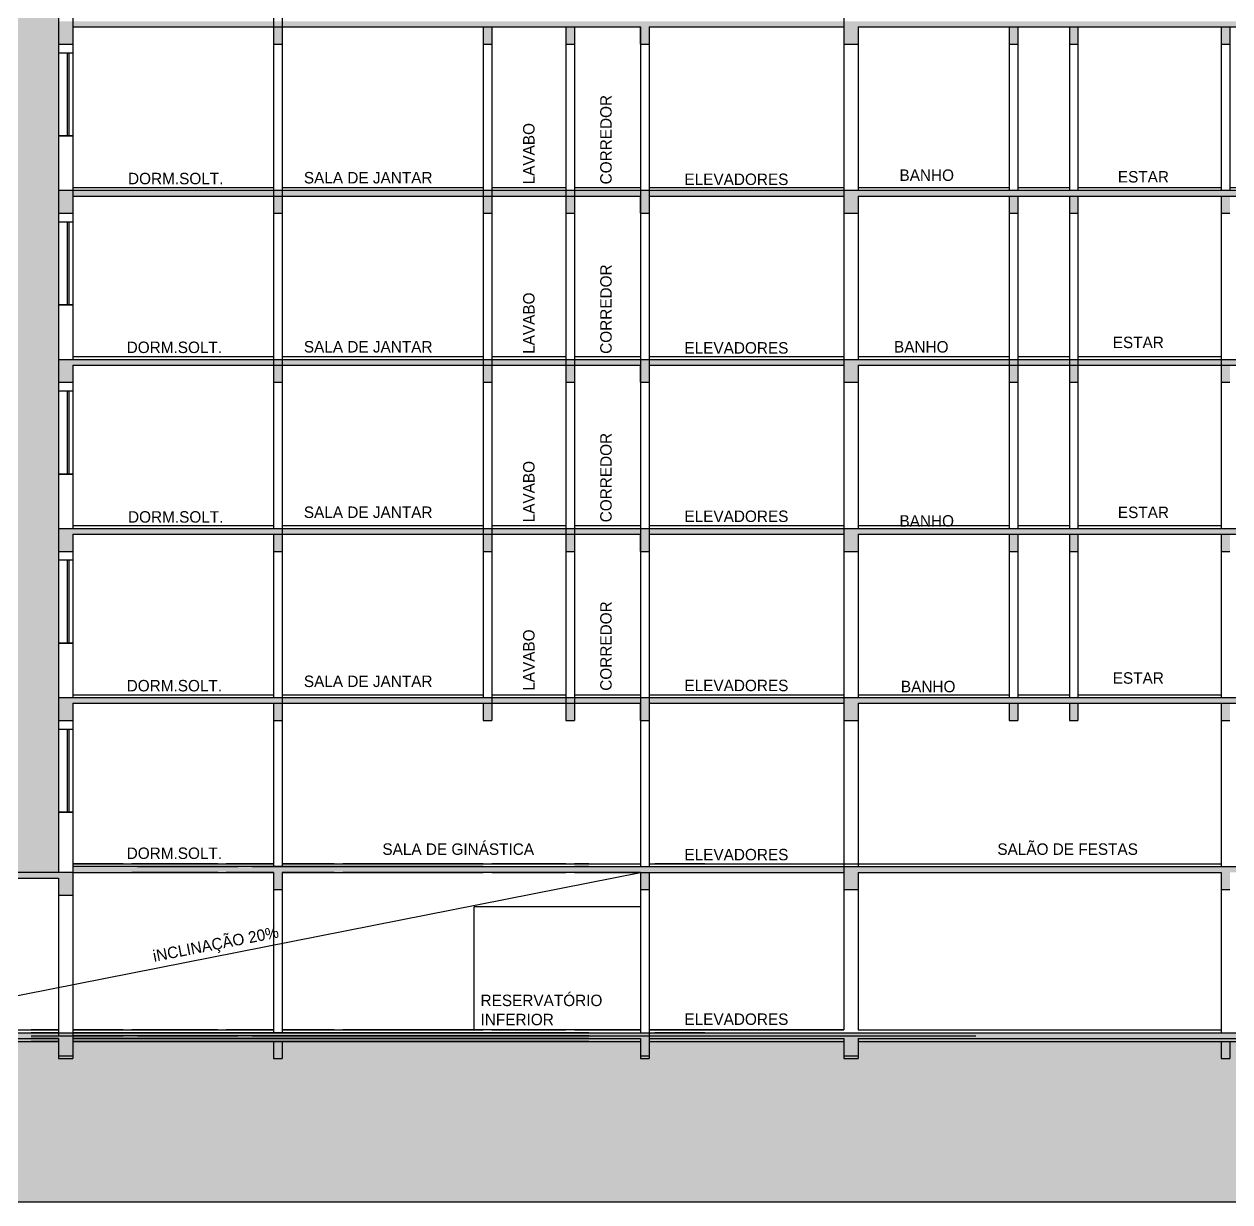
# Model space of a CAD drawing. Header units: millimetres. Extents: x 935 to 1399, y 512 to 900.
# Drawn here: x 955.64 to 976.68, y 707.87 to 728.42 of the extents above; entities that cross this region are included whole.
import ezdxf

# ---------------------------------------------------------------- set-up
doc = ezdxf.new("R2010")
doc.units = ezdxf.units.MM
doc.layers.add('Parede', color=6, linetype='Continuous')

msp = doc.modelspace()

# ---------------------------------------------------------------- hatches: boundary and pattern name
for color, points in [(254, [(940.88055, 720.81274), (956.24552, 720.81274), (956.24552, 722.01804), (956.24552, 747.41804), (956.24552, 754.67964), (940.88055, 754.67964)]), (3, [(969.94552, 728.46804), (966.39552, 728.46804), (956.24552, 728.46804), (956.24552, 728.06804), (956.49552, 728.06804), (956.49552, 728.36804), (966.39552, 728.36804), (966.39552, 728.06804), (966.54552, 728.06804), (966.54552, 728.36804), (969.94552, 728.36804)]), (3, [(979.24552, 728.46804), (970.19552, 728.46804), (969.94552, 728.46804), (969.94552, 728.06804), (970.19552, 728.06804), (970.19552, 728.36804), (978.99552, 728.36804), (978.99552, 728.06804), (979.24552, 728.06804)]), (3, [(969.94552, 725.51804), (966.39552, 725.51804), (956.24552, 725.51804), (956.24552, 725.11804), (956.49552, 725.11804), (956.49552, 725.41804), (966.39552, 725.41804), (966.39552, 725.11804), (966.54552, 725.11804), (966.54552, 725.41804), (969.94552, 725.41804)]), (3, [(979.24552, 725.51804), (970.19552, 725.51804), (969.94552, 725.51804), (969.94552, 725.11804), (970.19552, 725.11804), (970.19552, 725.41804), (978.99552, 725.41804), (978.99552, 725.11804), (979.24552, 725.11804)]), (3, [(969.94552, 722.56804), (966.39552, 722.56804), (956.24552, 722.56804), (956.24552, 722.16804), (956.49552, 722.16804), (956.49552, 722.46804), (966.39552, 722.46804), (966.39552, 722.16804), (966.54552, 722.16804), (966.54552, 722.46804), (969.94552, 722.46804)]), (3, [(979.24552, 722.56804), (970.19552, 722.56804), (969.94552, 722.56804), (969.94552, 722.16804), (970.19552, 722.16804), (970.19552, 722.46804), (978.99552, 722.46804), (978.99552, 722.16804), (979.24552, 722.16804)]), (254, [(956.24552, 720.81275), (940.88055, 720.81275), (940.88055, 720.56804), (943.24552, 720.56804), (956.24552, 720.56804)]), (254, [(956.24552, 720.56804), (943.24552, 720.56804), (943.24552, 716.56804), (943.49552, 716.56804), (956.24552, 716.56804), (956.24552, 716.66804)]), (3, [(969.94552, 719.61804), (966.39552, 719.61804), (956.24552, 719.61804), (956.24552, 719.21804), (956.49552, 719.21804), (956.49552, 719.51804), (966.39552, 719.51804), (966.39552, 719.21804), (966.54552, 719.21804), (966.54552, 719.51804), (969.94552, 719.51804)]), (3, [(979.24552, 719.61804), (970.19552, 719.61804), (969.94552, 719.61804), (969.94552, 719.21804), (970.19552, 719.21804), (970.19552, 719.51804), (978.99552, 719.51804), (978.99552, 719.21804), (979.24552, 719.21804)]), (254, [(956.24552, 716.56804), (943.49552, 716.56804), (943.49552, 713.61804), (949.74552, 713.61804), (956.24552, 713.61804)]), (3, [(969.94552, 716.66804), (966.39552, 716.66804), (956.24552, 716.66804), (956.24552, 716.26804), (956.49552, 716.26804), (956.49552, 716.56804), (966.39552, 716.56804), (966.39552, 716.26804), (966.54552, 716.26804), (966.54552, 716.56804), (969.94552, 716.56804)]), (3, [(979.24552, 716.66804), (970.19552, 716.66804), (969.94552, 716.66804), (969.94552, 716.26804), (970.19552, 716.26804), (970.19552, 716.56804), (978.99552, 716.56804), (978.99552, 716.26804), (979.24552, 716.26804)]), (3, [(952.63038, 713.51804), (956.24552, 713.51804), (956.24552, 713.21804), (956.49552, 713.21804), (956.49552, 713.61804), (943.24552, 713.61804), (943.24552, 713.21804), (943.49552, 713.21804), (943.49552, 713.51804)]), (3, [(969.94552, 713.71804), (960.14552, 713.71804), (956.49552, 713.71804), (956.49552, 713.61804), (959.99552, 713.61804), (959.99552, 713.31804), (960.14552, 713.31804), (960.14552, 713.61804), (963.65114, 713.61804), (966.39552, 713.61804), (969.94552, 713.61804)]), (3, [(966.54552, 713.61804), (966.39552, 713.61804), (966.39552, 713.31804), (966.54552, 713.31804)]), (3, [(969.94552, 713.31804), (970.19552, 713.31804), (970.19552, 713.61804), (971.99592, 713.61804), (976.52946, 713.61804), (976.52946, 713.31804), (976.67946, 713.31804), (976.67946, 713.61804), (978.99552, 713.61804), (978.99552, 713.31804), (979.24552, 713.31804), (979.24552, 713.71804), (978.99552, 713.71804), (969.94552, 713.71804)]), (253, [(985.49552, 707.86804), (987.65058, 707.86804), (987.65058, 710.81804), (985.49552, 710.81804), (985.49552, 710.73075), (985.49552, 710.68075), (985.49552, 710.59347), (985.49552, 710.36804), (985.24552, 710.36804), (985.24552, 710.66804), (979.24552, 710.66804), (979.24552, 710.36804), (978.99552, 710.36804), (978.99552, 710.66804), (976.67946, 710.66804), (976.67946, 710.36804), (976.52946, 710.36804), (976.52946, 710.66804), (970.19552, 710.66804), (970.19552, 710.36804), (969.94552, 710.36804), (969.94552, 710.66804), (966.54552, 710.66804), (966.54552, 710.36804), (966.39552, 710.36804), (966.39552, 710.66804), (960.14552, 710.66804), (960.14552, 710.36804), (959.99552, 710.36804), (959.99552, 710.66804), (956.49552, 710.66804), (956.49552, 710.36804), (956.24552, 710.36804), (956.24552, 710.66804), (955.7682, 710.66804), (952.63038, 710.66804), (943.49552, 710.66804), (943.49552, 710.36804), (943.24552, 710.36804), (943.24552, 710.76804), (943.24552, 710.81804), (940.88055, 710.81804), (940.88055, 707.86804), (943.24552, 707.86804)]), (3, [(956.49552, 710.81804), (955.4682, 710.81804), (952.80265, 710.81804), (952.18008, 710.81804), (949.99552, 710.81804), (949.74552, 710.81804), (943.24552, 710.81804), (943.24552, 710.41804), (943.49552, 710.41804), (943.49552, 710.64347), (943.49552, 710.71804), (952.63038, 710.71804), (956.24552, 710.71804), (956.24552, 710.41804), (956.49552, 710.41804)]), (3, [(966.54552, 710.81804), (965.74552, 710.81804), (965.49552, 710.81804), (956.49552, 710.81804), (956.49552, 710.71804), (966.39552, 710.71804), (966.39552, 710.41804), (966.54552, 710.41804)]), (3, [(970.19552, 710.71804), (971.99592, 710.71804), (978.99552, 710.71804), (978.99552, 710.41804), (979.24552, 710.41804), (979.24552, 710.81804), (978.99552, 710.81804), (966.54552, 710.81804), (966.54552, 710.71804), (969.94552, 710.71804), (969.94552, 710.41804), (970.19552, 710.41804)]), (3, [(956.49552, 710.76804), (955.4682, 710.76804), (952.80265, 710.76804), (952.18008, 710.76804), (949.99552, 710.76804), (949.74552, 710.76804), (943.24552, 710.76804), (943.24552, 710.36804), (943.49552, 710.36804), (943.49552, 710.59347), (943.49552, 710.66804), (952.63038, 710.66804), (956.24552, 710.66804), (956.24552, 710.36804), (956.49552, 710.36804)]), (3, [(966.54552, 710.76804), (965.74552, 710.76804), (965.49552, 710.76804), (956.49552, 710.76804), (956.49552, 710.66804), (966.39552, 710.66804), (966.39552, 710.36804), (966.54552, 710.36804)]), (3, [(960.14552, 710.66804), (959.99552, 710.66804), (959.99552, 710.36804), (960.14552, 710.36804)]), (3, [(970.19552, 710.66804), (971.99592, 710.66804), (978.99552, 710.66804), (978.99552, 710.36804), (979.24552, 710.36804), (979.24552, 710.76804), (978.99552, 710.76804), (966.54552, 710.76804), (966.54552, 710.66804), (969.94552, 710.66804), (969.94552, 710.36804), (970.19552, 710.36804)]), (3, [(976.67946, 710.66804), (976.52946, 710.66804), (976.52946, 710.36804), (976.67946, 710.36804)])]:
    msp.add_hatch(color=color).paths.add_polyline_path(points)
h = msp.add_hatch(color=3)
h.paths.add_polyline_path([(960.14552, 725.41804), (959.99552, 725.41804), (959.99552, 725.11804), (960.14552, 725.11804)])
h.paths.add_polyline_path([(960.14552, 728.36804), (959.99552, 728.36804), (959.99552, 728.06804), (960.14552, 728.06804)])
h.paths.add_polyline_path([(960.14552, 731.31804), (959.99552, 731.31804), (959.99552, 731.01804), (960.14552, 731.01804)])
h.paths.add_polyline_path([(960.14552, 734.26804), (959.99552, 734.26804), (959.99552, 733.96804), (960.14552, 733.96804)])
h.paths.add_polyline_path([(963.80114, 734.26804), (963.65114, 734.26804), (963.65114, 733.96804), (963.80114, 733.96804)])
h.paths.add_polyline_path([(965.24552, 734.26804), (965.09552, 734.26804), (965.09552, 733.96804), (965.24552, 733.96804)])
h.paths.add_polyline_path([(972.97946, 734.26804), (972.82946, 734.26804), (972.82946, 733.96804), (972.97946, 733.96804)])
h.paths.add_polyline_path([(974.02946, 734.26804), (973.87946, 734.26804), (973.87946, 733.96804), (974.02946, 733.96804)])
h.paths.add_polyline_path([(976.67946, 734.26804), (976.52946, 734.26804), (976.52946, 733.96804), (976.67946, 733.96804)])
h = msp.add_hatch(color=3)
h.paths.add_polyline_path([(963.80114, 731.31804), (963.65114, 731.31804), (963.65114, 731.01804), (963.80114, 731.01804)])
h.paths.add_polyline_path([(963.80114, 728.36804), (963.65114, 728.36804), (963.65114, 728.06804), (963.80114, 728.06804)])
h.paths.add_polyline_path([(963.80114, 725.41804), (963.65114, 725.41804), (963.65114, 725.11804), (963.80114, 725.11804)])
h.paths.add_polyline_path([(965.24552, 725.41804), (965.09552, 725.41804), (965.09552, 725.11804), (965.24552, 725.11804)])
h.paths.add_polyline_path([(965.24552, 728.36804), (965.09552, 728.36804), (965.09552, 728.06804), (965.24552, 728.06804)])
h.paths.add_polyline_path([(965.24552, 731.31804), (965.09552, 731.31804), (965.09552, 731.01804), (965.24552, 731.01804)])
h.paths.add_polyline_path([(972.97946, 731.31804), (972.82946, 731.31804), (972.82946, 731.01804), (972.97946, 731.01804)])
h.paths.add_polyline_path([(974.02946, 731.31804), (973.87946, 731.31804), (973.87946, 731.01804), (974.02946, 731.01804)])
h.paths.add_polyline_path([(972.97946, 728.36804), (972.82946, 728.36804), (972.82946, 728.06804), (972.97946, 728.06804)])
h.paths.add_polyline_path([(974.02946, 728.36804), (973.87946, 728.36804), (973.87946, 728.06804), (974.02946, 728.06804)])
h.paths.add_polyline_path([(972.97946, 725.41804), (972.82946, 725.41804), (972.82946, 725.11804), (972.97946, 725.11804)])
h.paths.add_polyline_path([(974.02946, 725.41804), (973.87946, 725.41804), (973.87946, 725.11804), (974.02946, 725.11804)])
h.paths.add_polyline_path([(976.67946, 725.41804), (976.52946, 725.41804), (976.52946, 725.11804), (976.67946, 725.11804)])
h.paths.add_polyline_path([(976.67946, 728.36804), (976.52946, 728.36804), (976.52946, 728.06804), (976.67946, 728.06804)])
h.paths.add_polyline_path([(976.67946, 731.31804), (976.52946, 731.31804), (976.52946, 731.01804), (976.67946, 731.01804)])
h = msp.add_hatch(color=3)
h.paths.add_polyline_path([(960.14552, 719.51804), (959.99552, 719.51804), (959.99552, 719.21804), (960.14552, 719.21804)])
h.paths.add_polyline_path([(963.80114, 719.51804), (963.65114, 719.51804), (963.65114, 719.21804), (963.80114, 719.21804)])
h.paths.add_polyline_path([(965.24552, 719.51804), (965.09552, 719.51804), (965.09552, 719.21804), (965.24552, 719.21804)])
h.paths.add_polyline_path([(965.24552, 722.46804), (965.09552, 722.46804), (965.09552, 722.16804), (965.24552, 722.16804)])
h.paths.add_polyline_path([(963.80114, 722.46804), (963.65114, 722.46804), (963.65114, 722.16804), (963.80114, 722.16804)])
h.paths.add_polyline_path([(960.14552, 722.46804), (959.99552, 722.46804), (959.99552, 722.16804), (960.14552, 722.16804)])
h = msp.add_hatch(color=3)
h.paths.add_polyline_path([(972.97946, 722.46804), (972.82946, 722.46804), (972.82946, 722.16804), (972.97946, 722.16804)])
h.paths.add_polyline_path([(974.02946, 722.46804), (973.87946, 722.46804), (973.87946, 722.16804), (974.02946, 722.16804)])
h.paths.add_polyline_path([(976.67946, 722.46804), (976.52946, 722.46804), (976.52946, 722.16804), (976.67946, 722.16804)])
h.paths.add_polyline_path([(976.67946, 719.51804), (976.52946, 719.51804), (976.52946, 719.21804), (976.67946, 719.21804)])
h.paths.add_polyline_path([(974.02946, 719.51804), (973.87946, 719.51804), (973.87946, 719.21804), (974.02946, 719.21804)])
h.paths.add_polyline_path([(972.97946, 719.51804), (972.82946, 719.51804), (972.82946, 719.21804), (972.97946, 719.21804)])
h = msp.add_hatch(color=3)
h.paths.add_polyline_path([(960.14552, 716.56804), (959.99552, 716.56804), (959.99552, 716.26804), (960.14552, 716.26804)])
h.paths.add_polyline_path([(963.80114, 716.56804), (963.65114, 716.56804), (963.65114, 716.26804), (963.80114, 716.26804)])
h.paths.add_polyline_path([(965.24552, 716.56804), (965.09552, 716.56804), (965.09552, 716.26804), (965.24552, 716.26804)])
h = msp.add_hatch(color=3)
h.paths.add_polyline_path([(972.97946, 716.56804), (972.82946, 716.56804), (972.82946, 716.26804), (972.97946, 716.26804)])
h.paths.add_polyline_path([(974.02946, 716.56804), (973.87946, 716.56804), (973.87946, 716.26804), (974.02946, 716.26804)])
h.paths.add_polyline_path([(976.67946, 716.56804), (976.52946, 716.56804), (976.52946, 716.26804), (976.67946, 716.26804)])

# ---------------------------------------------------------------- linework, layer by layer
at = {"color": 6}
for p, q in [((956.24552, 747.41804), (956.24552, 713.61804)), ((969.94552, 746.16804), (969.94552, 716.26804)), ((960.14552, 746.06804), (960.14552, 713.71804)), ((956.49552, 731.31804), (956.49552, 722.56804)), ((959.99552, 731.31804), (959.99552, 719.61804)), ((956.49552, 728.36804), (966.39552, 728.36804)), ((963.65114, 728.36804), (963.65114, 716.66804)), ((963.80114, 728.36804), (963.80114, 716.26804)), ((965.09552, 728.36804), (965.09552, 716.26804)), ((965.24552, 728.36804), (965.24552, 716.26804)), ((966.39552, 728.36804), (966.39552, 713.71804)), ((966.54552, 728.36804), (966.54552, 713.71804)), ((970.19552, 728.36804), (970.19552, 725.51804)), ((972.82946, 728.36804), (972.82946, 725.51804)), ((972.97946, 728.36804), (972.97946, 725.51804)), ((973.87946, 728.36804), (973.87946, 725.51804)), ((974.02946, 728.36804), (974.02946, 725.51804)), ((976.52946, 728.36804), (976.52946, 725.51804)), ((976.67946, 728.36804), (976.67946, 725.51804)), ((959.99552, 728.06804), (960.14552, 728.06804)), ((963.65114, 728.06804), (963.80114, 728.06804)), ((965.09552, 728.06804), (965.24552, 728.06804)), ((966.39552, 728.06804), (966.54552, 728.06804)), ((969.94552, 728.06804), (970.19552, 728.06804)), ((972.82946, 728.06804), (972.97946, 728.06804)), ((973.87946, 728.06804), (974.02946, 728.06804)), ((976.52946, 728.06804), (976.67946, 728.06804)), ((956.49552, 726.46804), (956.24552, 726.46804)), ((970.19552, 725.41804), (970.19552, 722.56804)), ((972.82946, 725.41804), (972.82946, 719.61804)), ((972.97946, 725.41804), (972.97946, 719.61804)), ((973.87946, 725.41804), (973.87946, 719.61804)), ((974.02946, 725.41804), (974.02946, 719.61804)), ((976.52946, 725.41804), (976.52946, 719.61804)), ((959.99552, 725.11804), (960.14552, 725.11804)), ((963.65114, 725.11804), (963.80114, 725.11804)), ((965.09552, 725.11804), (965.24552, 725.11804)), ((966.39552, 725.11804), (966.54552, 725.11804)), ((969.94552, 725.11804), (970.19552, 725.11804)), ((972.82946, 725.11804), (972.97946, 725.11804)), ((973.87946, 725.11804), (974.02946, 725.11804)), ((976.52946, 725.11804), (976.67946, 725.11804)), ((956.49552, 723.51804), (956.24552, 723.51804)), ((956.49552, 722.46804), (956.49552, 719.61804)), ((970.19552, 722.46804), (970.19552, 719.61804)), ((959.99552, 722.16804), (960.14552, 722.16804)), ((963.65114, 722.16804), (963.80114, 722.16804)), ((965.09552, 722.16804), (965.24552, 722.16804)), ((966.39552, 722.16804), (966.54552, 722.16804)), ((969.94552, 722.16804), (970.19552, 722.16804)), ((972.82946, 722.16804), (972.97946, 722.16804)), ((973.87946, 722.16804), (974.02946, 722.16804)), ((976.52946, 722.16804), (976.67946, 722.16804)), ((956.49552, 720.56804), (956.24552, 720.56804)), ((956.49552, 719.51804), (956.49552, 716.66804)), ((959.99552, 719.51804), (959.99552, 716.66804)), ((970.19552, 719.51804), (970.19552, 716.66804)), ((972.82946, 719.51804), (972.82946, 716.66804)), ((972.97946, 719.51804), (972.97946, 716.66804)), ((973.87946, 719.51804), (973.87946, 716.66804)), ((974.02946, 719.51804), (974.02946, 716.66804)), ((976.52946, 719.51804), (976.52946, 716.66804)), ((959.99552, 719.21804), (960.14552, 719.21804)), ((963.65114, 719.21804), (963.80114, 719.21804)), ((965.09552, 719.21804), (965.24552, 719.21804)), ((966.39552, 719.21804), (966.54552, 719.21804)), ((969.94552, 719.21804), (970.19552, 719.21804)), ((972.82946, 719.21804), (972.97946, 719.21804)), ((973.87946, 719.21804), (974.02946, 719.21804)), ((976.52946, 719.21804), (976.67946, 719.21804)), ((956.49552, 717.61804), (956.24552, 717.61804)), ((956.24552, 716.66804), (956.24552, 716.56804)), ((956.49552, 716.56804), (956.49552, 710.81804)), ((959.99552, 716.56804), (959.99552, 713.71804)), ((963.65114, 716.56804), (963.65114, 716.26804)), ((966.39552, 716.56804), (966.39552, 716.26804)), ((972.82946, 716.56804), (972.82946, 716.26804)), ((972.97946, 716.56804), (972.97946, 716.26804)), ((973.87946, 716.56804), (973.87946, 716.26804)), ((974.02946, 716.56804), (974.02946, 716.26804)), ((976.52946, 716.56804), (976.52946, 713.71804)), ((959.99552, 716.26804), (960.14552, 716.26804)), ((963.65114, 716.26804), (963.80114, 716.26804)), ((965.09552, 716.26804), (965.24552, 716.26804)), ((966.39552, 716.26804), (966.54552, 716.26804)), ((969.94552, 716.26804), (969.94552, 713.71804)), ((969.94552, 716.26804), (970.19552, 716.26804)), ((970.19552, 716.26804), (970.19552, 713.71804)), ((972.82946, 716.26804), (972.97946, 716.26804)), ((973.87946, 716.26804), (974.02946, 716.26804)), ((976.52946, 716.26804), (976.67946, 716.26804)), ((976.52946, 716.26804), (976.67946, 716.26804)), ((956.49552, 714.66804), (956.24552, 714.66804)), ((956.49552, 713.61804), (959.99552, 713.61804)), ((959.02052, 713.61804), (957.52052, 713.61804)), ((959.99552, 713.61804), (959.17052, 713.61804)), ((959.99552, 713.61804), (959.99552, 710.81804)), ((961.05383, 713.61804), (960.14552, 713.61804)), ((960.14552, 713.61804), (963.65114, 713.61804)), ((960.14552, 713.61804), (960.14552, 710.81804)), ((966.39552, 713.61804), (961.20383, 713.61804)), ((963.80114, 713.61804), (965.09552, 713.61804)), ((965.09552, 713.61804), (963.80114, 713.61804)), ((965.49552, 713.61804), (965.24552, 713.61804)), ((965.24552, 713.61804), (966.39552, 713.61804)), ((965.49552, 713.71804), (965.74552, 713.71804)), ((965.49552, 713.71804), (965.74552, 713.71804)), ((966.39552, 713.61804), (966.39552, 710.81804)), ((966.54552, 713.61804), (966.54552, 710.81804)), ((969.94552, 713.71804), (969.94552, 710.86804)), ((970.19552, 713.61804), (970.19552, 710.86804)), ((971.99552, 713.71804), (972.24552, 713.71804)), ((971.99552, 713.71804), (972.24552, 713.71804)), ((976.52946, 713.61804), (976.52946, 710.81804)), ((956.24552, 713.51804), (956.24552, 710.81804)), ((956.24552, 713.21804), (956.49552, 713.21804)), ((959.99552, 713.31804), (960.14552, 713.31804)), ((966.39552, 713.31804), (966.54552, 713.31804)), ((969.94552, 713.31804), (970.19552, 713.31804)), ((976.52946, 713.31804), (976.67946, 713.31804)), ((956.24552, 710.81804), (956.24552, 710.76804)), ((965.49552, 710.81804), (965.74552, 710.81804)), ((965.49552, 710.81804), (965.74552, 710.81804)), ((971.99552, 710.81804), (972.24552, 710.81804)), ((971.99552, 710.81804), (972.24552, 710.81804)), ((956.49552, 710.71804), (966.39552, 710.71804)), ((956.49552, 710.66804), (966.39552, 710.66804)), ((959.02052, 710.71804), (957.52052, 710.71804)), ((959.02052, 710.66804), (957.52052, 710.66804)), ((961.05383, 710.71804), (959.17052, 710.71804)), ((961.05383, 710.66804), (959.17052, 710.66804)), ((959.99552, 710.66804), (959.99552, 710.36804)), ((960.14552, 710.66804), (960.14552, 710.36804)), ((965.49552, 710.71804), (961.20383, 710.71804)), ((965.49552, 710.66804), (961.20383, 710.66804)), ((965.49552, 710.76804), (965.74552, 710.76804)), ((965.49552, 710.76804), (965.74552, 710.76804)), ((971.99552, 710.76804), (972.24552, 710.76804)), ((971.99552, 710.76804), (972.24552, 710.76804)), ((976.52946, 710.66804), (976.52946, 710.36804)), ((976.67946, 710.66804), (976.67946, 710.36804)), ((959.99552, 710.36804), (960.14552, 710.36804)), ((966.39552, 710.36804), (966.54552, 710.36804)), ((969.94552, 710.36804), (970.19552, 710.36804)), ((976.52946, 710.36804), (976.67946, 710.36804))]:
    msp.add_line(p, q, dxfattribs=at)
at = {"color": 7}
for p, q in [((956.49552, 728.36804), (966.39552, 728.36804)), ((956.49552, 728.36804), (966.39552, 728.36804)), ((956.49552, 728.36804), (966.39552, 728.36804)), ((956.49552, 728.36804), (960.14552, 728.36804)), ((963.80114, 728.36804), (965.09552, 728.36804)), ((965.24552, 728.36804), (966.39552, 728.36804)), ((966.39552, 728.06804), (966.39552, 728.36804)), ((966.54552, 728.36804), (966.54552, 728.06804)), ((969.94552, 728.46804), (969.94552, 728.06804)), ((970.19552, 728.36804), (978.99552, 728.36804)), ((970.19552, 728.36804), (970.19552, 728.06804)), ((956.24552, 728.06804), (956.49552, 728.06804)), ((966.39552, 728.06804), (966.54552, 728.06804)), ((966.39552, 728.06804), (966.54552, 728.06804)), ((969.94552, 728.06804), (970.19552, 728.06804)), ((956.24552, 725.51804), (966.39552, 725.51804)), ((956.49552, 725.51804), (966.39552, 725.51804)), ((956.49552, 725.51804), (966.39552, 725.51804)), ((956.49552, 725.51804), (966.39552, 725.51804)), ((956.49552, 725.41804), (966.39552, 725.41804)), ((956.49552, 725.41804), (966.39552, 725.41804)), ((956.49552, 725.41804), (966.39552, 725.41804)), ((956.49552, 725.41804), (966.39552, 725.41804)), ((966.39552, 725.11804), (966.39552, 725.41804)), ((966.54552, 725.41804), (966.54552, 725.11804)), ((969.94552, 725.51804), (969.94552, 725.11804)), ((970.19552, 725.51804), (979.24552, 725.51804)), ((970.19552, 725.41804), (978.99552, 725.41804)), ((970.19552, 725.41804), (970.19552, 725.11804)), ((956.24552, 725.11804), (956.49552, 725.11804)), ((966.39552, 725.11804), (966.54552, 725.11804)), ((966.39552, 725.11804), (966.54552, 725.11804)), ((969.94552, 725.11804), (970.19552, 725.11804)), ((956.24552, 722.56804), (966.39552, 722.56804)), ((956.49552, 722.56804), (966.39552, 722.56804)), ((956.49552, 722.56804), (966.39552, 722.56804)), ((956.49552, 722.46804), (966.39552, 722.46804)), ((956.49552, 722.46804), (966.39552, 722.46804)), ((956.49552, 722.46804), (966.39552, 722.46804)), ((966.39552, 722.16804), (966.39552, 722.46804)), ((966.54552, 722.46804), (966.54552, 722.16804)), ((969.94552, 722.56804), (969.94552, 722.16804)), ((970.19552, 722.56804), (979.24552, 722.56804)), ((970.19552, 722.46804), (978.99552, 722.46804)), ((970.19552, 722.46804), (970.19552, 722.16804)), ((956.24552, 722.16804), (956.49552, 722.16804)), ((966.39552, 722.16804), (966.54552, 722.16804)), ((966.39552, 722.16804), (966.54552, 722.16804)), ((969.94552, 722.16804), (970.19552, 722.16804)), ((956.24552, 719.61804), (966.39552, 719.61804)), ((956.49552, 719.61804), (966.39552, 719.61804)), ((956.49552, 719.51804), (966.39552, 719.51804)), ((956.49552, 719.51804), (966.39552, 719.51804)), ((966.39552, 719.21804), (966.39552, 719.51804)), ((966.54552, 719.51804), (966.54552, 719.21804)), ((969.94552, 719.61804), (969.94552, 719.21804)), ((970.19552, 719.61804), (979.24552, 719.61804)), ((970.19552, 719.51804), (978.99552, 719.51804)), ((970.19552, 719.51804), (970.19552, 719.21804)), ((956.24552, 719.21804), (956.49552, 719.21804)), ((966.39552, 719.21804), (966.54552, 719.21804)), ((966.39552, 719.21804), (966.54552, 719.21804)), ((969.94552, 719.21804), (970.19552, 719.21804)), ((956.24552, 716.66804), (966.39552, 716.66804)), ((956.49552, 716.56804), (966.39552, 716.56804)), ((966.39552, 716.66804), (970.19552, 716.66804)), ((966.39552, 716.26804), (966.39552, 716.56804)), ((966.54552, 716.56804), (969.94552, 716.56804)), ((966.54552, 716.56804), (966.54552, 716.26804)), ((969.94552, 716.66804), (969.94552, 716.26804)), ((970.19552, 716.66804), (979.24552, 716.66804)), ((970.19552, 716.56804), (978.99552, 716.56804)), ((970.19552, 716.56804), (970.19552, 716.26804)), ((956.24552, 716.26804), (956.49552, 716.26804)), ((966.39552, 716.26804), (966.54552, 716.26804)), ((966.39552, 716.26804), (966.54552, 716.26804)), ((969.94552, 716.26804), (970.19552, 716.26804)), ((956.24552, 713.61804), (955.7682, 713.61804)), ((956.49552, 713.71804), (956.49552, 713.31804)), ((960.14552, 713.71804), (978.99552, 713.71804)), ((963.80114, 713.71804), (965.09552, 713.71804)), ((965.09552, 713.61804), (963.80114, 713.61804)), ((965.49552, 713.61804), (965.24552, 713.61804)), ((965.74552, 713.71804), (972.24552, 713.71804)), ((965.74552, 713.61804), (966.39552, 713.61804)), ((966.39552, 713.61804), (969.94552, 713.61804)), ((969.94552, 713.61804), (969.94552, 713.31804)), ((970.19552, 713.61804), (971.99592, 713.61804)), ((970.19552, 713.61804), (970.19552, 713.31804)), ((969.94552, 713.31804), (970.19552, 713.31804)), ((943.24552, 710.81804), (978.99552, 710.81804)), ((956.49552, 710.81804), (956.49552, 710.41804)), ((965.74552, 710.81804), (972.24552, 710.81804)), ((966.54552, 710.81804), (966.54552, 710.41804)), ((956.24552, 710.71804), (955.7682, 710.71804)), ((956.24552, 710.66804), (955.7682, 710.66804)), ((956.24552, 710.71804), (956.24552, 710.41804)), ((956.24552, 710.66804), (956.24552, 710.36804)), ((956.49552, 710.76804), (956.49552, 710.36804)), ((965.49552, 710.71804), (956.49552, 710.71804)), ((965.49552, 710.66804), (956.49552, 710.66804)), ((965.74552, 710.76804), (972.24552, 710.76804)), ((965.74552, 710.71804), (966.39552, 710.71804)), ((965.74552, 710.66804), (966.39552, 710.66804)), ((966.39552, 710.71804), (966.39552, 710.41804)), ((966.39552, 710.66804), (966.39552, 710.36804)), ((966.54552, 710.76804), (966.54552, 710.36804)), ((966.54552, 710.71804), (969.94552, 710.71804)), ((966.54552, 710.66804), (969.94552, 710.66804)), ((969.94552, 710.71804), (969.94552, 710.41804)), ((969.94552, 710.66804), (969.94552, 710.36804)), ((970.19552, 710.71804), (971.99592, 710.71804)), ((970.19552, 710.71804), (970.19552, 710.41804)), ((970.19552, 710.66804), (971.99592, 710.66804)), ((970.19552, 710.66804), (970.19552, 710.36804)), ((956.24552, 710.41804), (956.49552, 710.41804)), ((966.39552, 710.41804), (966.54552, 710.41804)), ((969.94552, 710.41804), (970.19552, 710.41804)), ((956.24552, 710.36804), (956.49552, 710.36804)), ((966.39552, 710.36804), (966.54552, 710.36804)), ((969.94552, 710.36804), (970.19552, 710.36804))]:
    msp.add_line(p, q, dxfattribs=at)
at = {"color": 3}
for p, q in [((966.54552, 728.36804), (969.94552, 728.36804)), ((966.39552, 725.51804), (970.19552, 725.51804)), ((966.54552, 725.41804), (969.94552, 725.41804)), ((966.39552, 722.56804), (970.19552, 722.56804)), ((966.54552, 722.46804), (969.94552, 722.46804)), ((966.39552, 719.61804), (970.19552, 719.61804)), ((966.54552, 719.51804), (969.94552, 719.51804)), ((963.65114, 713.71804), (956.49552, 713.71804)), ((965.49552, 713.71804), (965.24552, 713.71804)), ((965.49552, 710.81804), (956.49552, 710.81804)), ((965.49552, 710.76804), (956.49552, 710.76804))]:
    msp.add_line(p, q, dxfattribs=at)
at = {"color": 1}
for p, q in [((956.24552, 727.91804), (956.24552, 726.46804)), ((956.49552, 727.91804), (956.49552, 726.46804)), ((956.24552, 726.46804), (956.49552, 726.46804)), ((956.24552, 726.46804), (956.49552, 726.46804)), ((956.24552, 726.46804), (956.49552, 726.46804)), ((956.24552, 726.46804), (956.49552, 726.46804)), ((956.24552, 726.46804), (956.49552, 726.46804)), ((956.24552, 726.46804), (956.49552, 726.46804)), ((956.24552, 726.46804), (956.49552, 726.46804)), ((956.24552, 726.46804), (956.49552, 726.46804)), ((956.24552, 726.46804), (956.49552, 726.46804)), ((956.24552, 726.46804), (956.49552, 726.46804)), ((956.24552, 726.46804), (956.49552, 726.46804)), ((956.24552, 726.46804), (956.49552, 726.46804)), ((956.49552, 725.56804), (959.99552, 725.56804)), ((956.49552, 725.56804), (959.99552, 725.56804)), ((956.49552, 725.56804), (959.99552, 725.56804)), ((956.49552, 725.56804), (959.99552, 725.56804)), ((960.14552, 725.56804), (963.65114, 725.56804)), ((960.14552, 725.56804), (963.65114, 725.56804)), ((960.14552, 725.56804), (963.65114, 725.56804)), ((960.14552, 725.56804), (963.65114, 725.56804)), ((963.80114, 725.56804), (965.09552, 725.56804)), ((963.80114, 725.56804), (965.09552, 725.56804)), ((963.80114, 725.56804), (965.09552, 725.56804)), ((963.80114, 725.56804), (965.09552, 725.56804)), ((965.24552, 725.56804), (966.39552, 725.56804)), ((965.24552, 725.56804), (966.39552, 725.56804)), ((965.24552, 725.56804), (966.39552, 725.56804)), ((965.24552, 725.56804), (966.39552, 725.56804)), ((966.54552, 725.56804), (969.94552, 725.56804)), ((970.19552, 725.56804), (972.82946, 725.56804)), ((972.97946, 725.56804), (973.87946, 725.56804)), ((974.02946, 725.56804), (976.52946, 725.56804)), ((976.67946, 725.56804), (978.99552, 725.56804)), ((956.24552, 724.96804), (956.24552, 723.51804)), ((956.49552, 724.96804), (956.49552, 723.51804)), ((956.24552, 723.51804), (956.49552, 723.51804)), ((956.24552, 723.51804), (956.49552, 723.51804)), ((956.24552, 723.51804), (956.49552, 723.51804)), ((956.24552, 723.51804), (956.49552, 723.51804)), ((956.24552, 723.51804), (956.49552, 723.51804)), ((956.24552, 723.51804), (956.49552, 723.51804)), ((956.24552, 723.51804), (956.49552, 723.51804)), ((956.24552, 723.51804), (956.49552, 723.51804)), ((956.24552, 723.51804), (956.49552, 723.51804)), ((956.24552, 723.51804), (956.49552, 723.51804)), ((956.24552, 723.51804), (956.49552, 723.51804)), ((956.24552, 723.51804), (956.49552, 723.51804)), ((956.49552, 722.61804), (959.99552, 722.61804)), ((956.49552, 722.61804), (959.99552, 722.61804)), ((956.49552, 722.61804), (959.99552, 722.61804)), ((960.14552, 722.61804), (963.65114, 722.61804)), ((960.14552, 722.61804), (963.65114, 722.61804)), ((960.14552, 722.61804), (963.65114, 722.61804)), ((963.80114, 722.61804), (965.09552, 722.61804)), ((963.80114, 722.61804), (965.09552, 722.61804)), ((963.80114, 722.61804), (965.09552, 722.61804)), ((965.24552, 722.61804), (966.39552, 722.61804)), ((965.24552, 722.61804), (966.39552, 722.61804)), ((965.24552, 722.61804), (966.39552, 722.61804)), ((966.54552, 722.61804), (969.94552, 722.61804)), ((970.19552, 722.61804), (972.82946, 722.61804)), ((972.97946, 722.61804), (973.87946, 722.61804)), ((974.02946, 722.61804), (976.52946, 722.61804)), ((956.24552, 722.01804), (956.24552, 720.56804)), ((956.49552, 722.01804), (956.49552, 720.56804)), ((956.24552, 720.56804), (956.49552, 720.56804)), ((956.24552, 720.56804), (956.49552, 720.56804)), ((956.24552, 720.56804), (956.49552, 720.56804)), ((956.24552, 720.56804), (956.49552, 720.56804)), ((956.24552, 720.56804), (956.49552, 720.56804)), ((956.24552, 720.56804), (956.49552, 720.56804)), ((956.24552, 720.56804), (956.49552, 720.56804)), ((956.24552, 720.56804), (956.49552, 720.56804)), ((956.24552, 720.56804), (956.49552, 720.56804)), ((956.24552, 720.56804), (956.49552, 720.56804)), ((956.24552, 720.56804), (956.49552, 720.56804)), ((956.24552, 720.56804), (956.49552, 720.56804)), ((956.49552, 719.66804), (959.99552, 719.66804)), ((956.49552, 719.66804), (959.99552, 719.66804)), ((960.14552, 719.66804), (963.65114, 719.66804)), ((960.14552, 719.66804), (963.65114, 719.66804)), ((963.80114, 719.66804), (965.09552, 719.66804)), ((963.80114, 719.66804), (965.09552, 719.66804)), ((965.24552, 719.66804), (966.39552, 719.66804)), ((965.24552, 719.66804), (966.39552, 719.66804)), ((966.54552, 719.66804), (969.94552, 719.66804)), ((970.19552, 719.66804), (972.82946, 719.66804)), ((972.97946, 719.66804), (973.87946, 719.66804)), ((974.02946, 719.66804), (976.52946, 719.66804)), ((956.24552, 719.06804), (956.24552, 717.61804)), ((956.49552, 719.06804), (956.49552, 717.61804)), ((956.24552, 717.61804), (956.49552, 717.61804)), ((956.24552, 717.61804), (956.49552, 717.61804)), ((956.24552, 717.61804), (956.49552, 717.61804)), ((956.24552, 717.61804), (956.49552, 717.61804)), ((956.24552, 717.61804), (956.49552, 717.61804)), ((956.24552, 717.61804), (956.49552, 717.61804)), ((956.24552, 717.61804), (956.49552, 717.61804)), ((956.24552, 717.61804), (956.49552, 717.61804)), ((956.24552, 717.61804), (956.49552, 717.61804)), ((956.24552, 717.61804), (956.49552, 717.61804)), ((956.24552, 717.61804), (956.49552, 717.61804)), ((956.24552, 717.61804), (956.49552, 717.61804)), ((956.49552, 716.71804), (959.99552, 716.71804)), ((960.14552, 716.71804), (963.65114, 716.71804)), ((963.80114, 716.71804), (965.09552, 716.71804)), ((965.24552, 716.71804), (966.39552, 716.71804)), ((966.54552, 716.71804), (969.94552, 716.71804)), ((970.19552, 716.71804), (972.82946, 716.71804)), ((972.97946, 716.71804), (973.87946, 716.71804)), ((974.02946, 716.71804), (976.52946, 716.71804)), ((956.24552, 716.11804), (956.24552, 714.66804)), ((956.49552, 716.11804), (956.49552, 714.66804)), ((956.24552, 714.66804), (956.49552, 714.66804)), ((956.24552, 714.66804), (956.49552, 714.66804)), ((956.24552, 714.66804), (956.49552, 714.66804)), ((956.24552, 714.66804), (956.49552, 714.66804)), ((956.24552, 714.66804), (956.49552, 714.66804)), ((956.24552, 714.66804), (956.49552, 714.66804)), ((956.24552, 714.66804), (956.49552, 714.66804)), ((956.24552, 714.66804), (956.49552, 714.66804)), ((956.24552, 714.66804), (956.49552, 714.66804)), ((956.24552, 714.66804), (956.49552, 714.66804)), ((956.24552, 714.66804), (956.49552, 714.66804)), ((956.24552, 714.66804), (956.49552, 714.66804)), ((956.24552, 714.66804), (956.49552, 714.66804)), ((957.37052, 713.76804), (956.49552, 713.76804)), ((956.49552, 713.76804), (959.37052, 713.76804)), ((956.49552, 713.76804), (959.99552, 713.76804)), ((956.49552, 713.76804), (959.99552, 713.76804)), ((956.49552, 713.76804), (957.62052, 713.76804)), ((959.02052, 713.76804), (957.52052, 713.76804)), ((957.62052, 713.76804), (959.02052, 713.76804)), ((959.99552, 713.76804), (959.17052, 713.76804)), ((959.62052, 713.76804), (959.99552, 713.76804)), ((961.05383, 713.76804), (960.14552, 713.76804)), ((960.14552, 713.76804), (963.65114, 713.76804)), ((960.14552, 713.76804), (966.39552, 713.76804)), ((960.14552, 713.76804), (961.05383, 713.76804)), ((963.65114, 713.76804), (961.20383, 713.76804)), ((965.09552, 713.76804), (963.80114, 713.76804)), ((963.80114, 713.76804), (965.09552, 713.76804)), ((963.80114, 713.76804), (965.09552, 713.76804)), ((965.49552, 713.76804), (965.24552, 713.76804)), ((965.24552, 713.76804), (966.39552, 713.76804)), ((965.24552, 713.76804), (965.49552, 713.76804)), ((966.54552, 713.76804), (969.94552, 713.76804)), ((966.54552, 713.76804), (971.07707, 713.76804)), ((967.52052, 713.76804), (966.64552, 713.76804)), ((966.64552, 713.76804), (967.77052, 713.76804)), ((970.19552, 713.76804), (976.52946, 713.76804)), ((952.48901, 710.86804), (966.39552, 713.61804)), ((963.49552, 710.86804), (963.49552, 713.0153)), ((966.39552, 713.0153), (963.49552, 713.0153)), ((966.39552, 713.06804), (966.39552, 710.86804)), ((966.39552, 713.06804), (966.39552, 710.86804)), ((943.49552, 710.86804), (956.24552, 710.86804)), ((943.49552, 710.81804), (956.24552, 710.81804)), ((955.7682, 710.86804), (956.24552, 710.86804)), ((956.24552, 710.86804), (955.7682, 710.86804)), ((955.7682, 710.81804), (956.24552, 710.81804)), ((956.24552, 710.81804), (955.7682, 710.81804)), ((957.37052, 710.86804), (956.49552, 710.86804)), ((956.49552, 710.86804), (959.37052, 710.86804)), ((956.49552, 710.86804), (959.99552, 710.86804)), ((956.49552, 710.86804), (959.99552, 710.86804)), ((956.49552, 710.86804), (957.62052, 710.86804)), ((957.37052, 710.81804), (956.49552, 710.81804)), ((956.49552, 710.81804), (959.37052, 710.81804)), ((956.49552, 710.81804), (965.49552, 710.81804)), ((956.49552, 710.81804), (957.62052, 710.81804)), ((959.02052, 710.86804), (957.52052, 710.86804)), ((959.02052, 710.81804), (957.52052, 710.81804)), ((957.62052, 710.86804), (959.02052, 710.86804)), ((957.62052, 710.81804), (959.02052, 710.81804)), ((959.99552, 710.86804), (959.17052, 710.86804)), ((961.05383, 710.81804), (959.17052, 710.81804)), ((959.62052, 710.86804), (959.99552, 710.86804)), ((959.62052, 710.81804), (961.05383, 710.81804)), ((959.99552, 710.81804), (966.39552, 710.81804)), ((961.05383, 710.86804), (960.14552, 710.86804)), ((960.14552, 710.86804), (963.65114, 710.86804)), ((960.14552, 710.86804), (963.65114, 710.86804)), ((960.14552, 710.86804), (961.05383, 710.86804)), ((966.39552, 710.86804), (961.20383, 710.86804)), ((965.49552, 710.81804), (961.20383, 710.81804)), ((965.79552, 710.86804), (962.89552, 710.86804)), ((963.80114, 710.86804), (965.09552, 710.86804)), ((963.80114, 710.86804), (965.09552, 710.86804)), ((965.09552, 710.86804), (963.80114, 710.86804)), ((965.49552, 710.86804), (965.24552, 710.86804)), ((965.24552, 710.86804), (965.49552, 710.86804)), ((965.24552, 710.86804), (966.39552, 710.86804)), ((966.54552, 710.86804), (969.94552, 710.86804)), ((969.94552, 710.86804), (966.54552, 710.86804)), ((966.54552, 710.81804), (969.94552, 710.81804)), ((967.52052, 710.86804), (966.64552, 710.86804)), ((966.64552, 710.86804), (967.77052, 710.86804)), ((967.52052, 710.81804), (966.64552, 710.81804)), ((966.64552, 710.81804), (967.77052, 710.81804)), ((970.19552, 710.86804), (976.52946, 710.86804)), ((970.19552, 710.81804), (978.99552, 710.81804))]:
    msp.add_line(p, q, dxfattribs=at)
at = {"color": 2}
for p, q in [((956.39552, 727.91804), (956.39552, 726.46804)), ((956.42552, 727.91804), (956.42552, 726.46804)), ((956.39552, 724.96804), (956.39552, 723.51804)), ((956.42552, 724.96804), (956.42552, 723.51804)), ((956.39552, 722.01804), (956.39552, 720.56804)), ((956.42552, 722.01804), (956.42552, 720.56804)), ((956.39552, 719.06804), (956.39552, 717.61804)), ((956.42552, 719.06804), (956.42552, 717.61804)), ((956.39552, 716.11804), (956.39552, 714.66804)), ((956.42552, 716.11804), (956.42552, 714.66804))]:
    msp.add_line(p, q, dxfattribs=at)
for p, q in [((956.49552, 713.61804), (943.24552, 713.61804)), ((956.49552, 713.61804), (959.99552, 713.61804)), ((957.62052, 713.71804), (959.37052, 713.71804)), ((959.62052, 713.71804), (963.65114, 713.71804)), ((963.80114, 713.71804), (965.09552, 713.71804)), ((963.80114, 713.61804), (965.09552, 713.61804)), ((965.24552, 713.71804), (965.74552, 713.71804)), ((965.24552, 713.61804), (966.39552, 713.61804)), ((966.54552, 713.61804), (969.94552, 713.61804)), ((970.19552, 713.61804), (976.52946, 713.61804)), ((952.63038, 713.51804), (956.24552, 713.51804)), ((955.7682, 710.81804), (957.37052, 710.81804)), ((957.62052, 710.81804), (959.37052, 710.81804)), ((959.62052, 710.81804), (965.74552, 710.81804)), ((952.63038, 710.71804), (956.24552, 710.71804)), ((952.63038, 710.66804), (956.24552, 710.66804)), ((955.7682, 710.76804), (957.37052, 710.76804)), ((956.49552, 710.71804), (966.39552, 710.71804)), ((956.49552, 710.66804), (966.39552, 710.66804)), ((957.62052, 710.76804), (959.37052, 710.76804)), ((959.62052, 710.76804), (965.74552, 710.76804)), ((966.54552, 710.71804), (969.94552, 710.71804)), ((966.54552, 710.66804), (969.94552, 710.66804)), ((970.19552, 710.71804), (978.99552, 710.71804)), ((970.19552, 710.66804), (978.99552, 710.66804))]:
    msp.add_line(p, q)
at = {"color": 253}
msp.add_line((943.24552, 707.86804), (985.49552, 707.86804), dxfattribs=at)
at = {"layer": 'Parede'}
for p, q in [((956.24552, 727.91804), (956.49552, 727.91804)), ((956.24552, 724.96804), (956.49552, 724.96804)), ((956.24552, 722.01804), (956.49552, 722.01804)), ((956.24552, 719.06804), (956.49552, 719.06804)), ((956.24552, 716.11804), (956.49552, 716.11804))]:
    msp.add_line(p, q, dxfattribs=at)

# ---------------------------------------------------------------- texts
at = {"char_height": 0.2, "width": 3.8469, "attachment_point": 1}
for s, insert, rotation in [('CORREDOR', (965.6942, 725.62181), 90), ('LAVABO', (964.34862, 725.62181), 90), ('CORREDOR', (965.6942, 722.66485), 90), ('LAVABO', (964.34862, 722.66485), 90), ('CORREDOR', (965.6942, 719.72564), 90), ('LAVABO', (964.34862, 719.72564), 90), ('CORREDOR', (965.6942, 716.78643), 90), ('LAVABO', (964.34862, 716.78643), 90), ('iNCLINAÇÃO 20%', (957.87346, 712.25211), 11.060217)]:
    msp.add_mtext(s, dxfattribs=dict(at, insert=insert, rotation=rotation))
for s, insert in [('DORM.SOLT.', (957.45628, 725.82356)), ('SALA DE JANTAR', (960.52379, 725.83815)), ('ELEVADORES', (967.1635, 725.81042)), ('BANHO', (970.91533, 725.88259)), ('ESTAR', (974.7253, 725.85456)), ('DORM.SOLT.', (957.43265, 722.87873)), ('SALA DE JANTAR', (960.52379, 722.88815)), ('ELEVADORES', (967.1635, 722.8689)), ('BANHO', (970.82003, 722.88727)), ('ESTAR', (974.63569, 722.96462)), ('DORM.SOLT.', (957.45628, 719.91973)), ('SALA DE JANTAR', (960.52379, 720.00131)), ('ELEVADORES', (967.1635, 719.93082)), ('ESTAR', (974.7253, 719.99889)), ('BANHO', (970.91533, 719.84991)), ('DORM.SOLT.', (957.43265, 716.9749)), ('SALA DE JANTAR', (960.52379, 717.05131)), ('ELEVADORES', (967.1635, 716.97923)), ('BANHO', (970.93983, 716.95997)), ('ESTAR', (974.63569, 717.10895)), ('DORM.SOLT.', (957.43265, 714.05137)), ('SALA DE GINÁSTICA', (961.89398, 714.12307)), ('ELEVADORES', (967.1635, 714.02764)), ('SALÃO DE FESTAS', (972.62244, 714.12307)), ('RESERVATÓRIO\\PINFERIOR', (963.60672, 711.48378)), ('ELEVADORES', (967.1635, 711.15612))]:
    msp.add_mtext(s, dxfattribs=dict(at, insert=insert))

doc.saveas('drawing.dxf')
